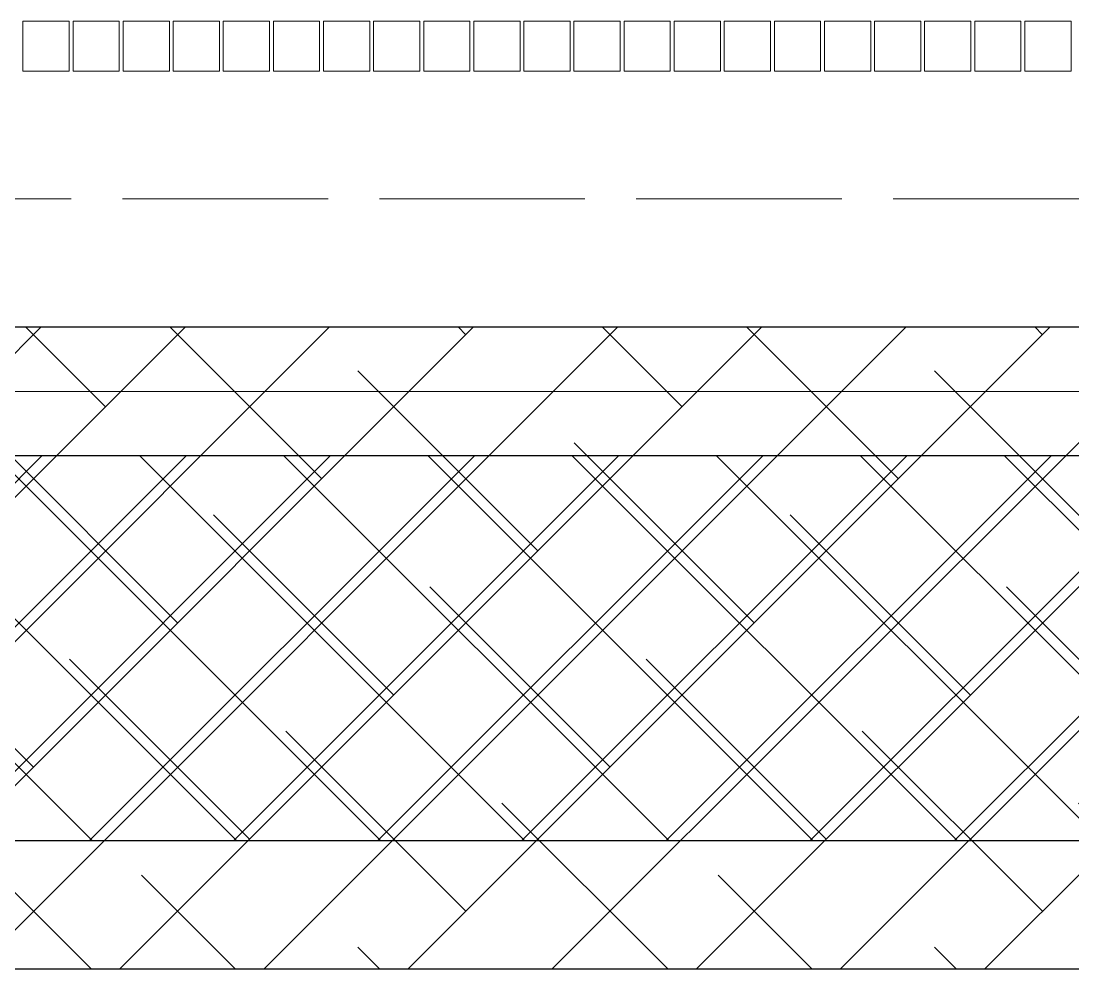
# Model space of a CAD drawing. Extents: x 612 to 1145, y -75 to 210.
# Drawn here: x 1010.28 to 1022.57, y 135.35 to 146.42 of the extents above; entities that cross this region are included whole.
import ezdxf

# ---------------------------------------------------------------- set-up
doc = ezdxf.new("R2010")
doc.units = 0
doc.linetypes.add('ACAD_ISO02W100', pattern=[15, 12, -3])
doc.layers.add('Note', color=7, linetype='CONTINUOUS')
doc.layers.add('粗实线', color=7, linetype='CONTINUOUS', lineweight=18)

msp = doc.modelspace()

# ---------------------------------------------------------------- hatches: boundary and pattern name
at = {"layer": 'Note', "linetype": 'ByBlock'}
h = msp.add_hatch(dxfattribs=at)
h.set_pattern_fill('ANSI38', color=0, scale=0.374939, style=0)
h.set_pattern_definition([(45, (-5129.3803, 1257.2485), (-0.8417613, 0.8417613), []), (135, (-5129.3803, 1257.2485), (-2.5252839, 0.8417613), [2.9760756, -1.7856454])])
h.paths.add_polyline_path([(1044.4613582, 135.34976602), (1044.4613582, 142.84853921), (959.72522116, 142.84853921), (959.72522116, 135.34976602)])
h = msp.add_hatch(dxfattribs=at)
h.set_pattern_fill('ANSI37', color=6, scale=0.374939, style=0)
h.set_pattern_definition([(45, (-4744.0241, 1257.2485), (-0.8417613, 0.8417613), []), (135, (-4744.0241, 1257.2485), (-0.8417613, -0.8417613), [])])
h.paths.add_polyline_path([(959.72522116, 141.34878457), (959.72522116, 136.84952066), (1044.4613582, 136.84952066), (1044.4613582, 141.34878457)])

# ---------------------------------------------------------------- linework, layer by layer
at = {"layer": 'Note', "color": 0, "linetype": 'ByBlock'}
for p, q in [((959.72522116, 142.84853921), (1044.4613582, 142.84853921)), ((959.72522116, 141.34878457), (1044.4613582, 141.34878457)), ((959.72522116, 136.84952066), (1044.4613582, 136.84952066)), ((959.72522116, 135.34976602), (1044.4613582, 135.34976602))]:
    msp.add_line(p, q, dxfattribs=at)
at = {"layer": '粗实线', "linetype": 'ACAD_ISO02W100', "ltscale": 0.2}
msp.add_line((963.46828968, 144.34414723), (1040.71828968, 144.34414723), dxfattribs=at)
at = {"layer": '粗实线'}
msp.add_line((959.71828968, 142.09414723), (1044.46828968, 142.09414723), dxfattribs=at)
for points in [[(1010.84578968, 146.42164723), (1010.84578968, 145.83664723), (1010.30578968, 145.83664723), (1010.30578968, 146.42164723)], [(1011.43078968, 146.42164723), (1011.43078968, 145.83664723), (1010.89078968, 145.83664723), (1010.89078968, 146.42164723)], [(1012.01578968, 146.42164723), (1012.01578968, 145.83664723), (1011.47578968, 145.83664723), (1011.47578968, 146.42164723)], [(1012.60078968, 146.42164723), (1012.60078968, 145.83664723), (1012.06078968, 145.83664723), (1012.06078968, 146.42164723)], [(1013.18578968, 146.42164723), (1013.18578968, 145.83664723), (1012.64578968, 145.83664723), (1012.64578968, 146.42164723)], [(1013.77078968, 146.42164723), (1013.77078968, 145.83664723), (1013.23078968, 145.83664723), (1013.23078968, 146.42164723)], [(1014.35578968, 146.42164723), (1014.35578968, 145.83664723), (1013.81578968, 145.83664723), (1013.81578968, 146.42164723)], [(1014.94078968, 146.42164723), (1014.94078968, 145.83664723), (1014.40078968, 145.83664723), (1014.40078968, 146.42164723)], [(1015.52578968, 146.42164723), (1015.52578968, 145.83664723), (1014.98578968, 145.83664723), (1014.98578968, 146.42164723)], [(1016.11078968, 146.42164723), (1016.11078968, 145.83664723), (1015.57078968, 145.83664723), (1015.57078968, 146.42164723)], [(1016.69578968, 146.42164723), (1016.69578968, 145.83664723), (1016.15578968, 145.83664723), (1016.15578968, 146.42164723)], [(1017.28078968, 146.42164723), (1017.28078968, 145.83664723), (1016.74078968, 145.83664723), (1016.74078968, 146.42164723)], [(1017.86578968, 146.42164723), (1017.86578968, 145.83664723), (1017.32578968, 145.83664723), (1017.32578968, 146.42164723)], [(1018.45078968, 146.42164723), (1018.45078968, 145.83664723), (1017.91078968, 145.83664723), (1017.91078968, 146.42164723)], [(1019.03578968, 146.42164723), (1019.03578968, 145.83664723), (1018.49578968, 145.83664723), (1018.49578968, 146.42164723)], [(1019.62078968, 146.42164723), (1019.62078968, 145.83664723), (1019.08078968, 145.83664723), (1019.08078968, 146.42164723)], [(1020.20578968, 146.42164723), (1020.20578968, 145.83664723), (1019.66578968, 145.83664723), (1019.66578968, 146.42164723)], [(1020.79078968, 146.42164723), (1020.79078968, 145.83664723), (1020.25078968, 145.83664723), (1020.25078968, 146.42164723)], [(1021.37578968, 146.42164723), (1021.37578968, 145.83664723), (1020.83578968, 145.83664723), (1020.83578968, 146.42164723)], [(1021.96078968, 146.42164723), (1021.96078968, 145.83664723), (1021.42078968, 145.83664723), (1021.42078968, 146.42164723)], [(1022.54578968, 146.42164723), (1022.54578968, 145.83664723), (1022.00578968, 145.83664723), (1022.00578968, 146.42164723)]]:
    msp.add_lwpolyline(points, close=True, dxfattribs=at)

doc.saveas('drawing.dxf')
